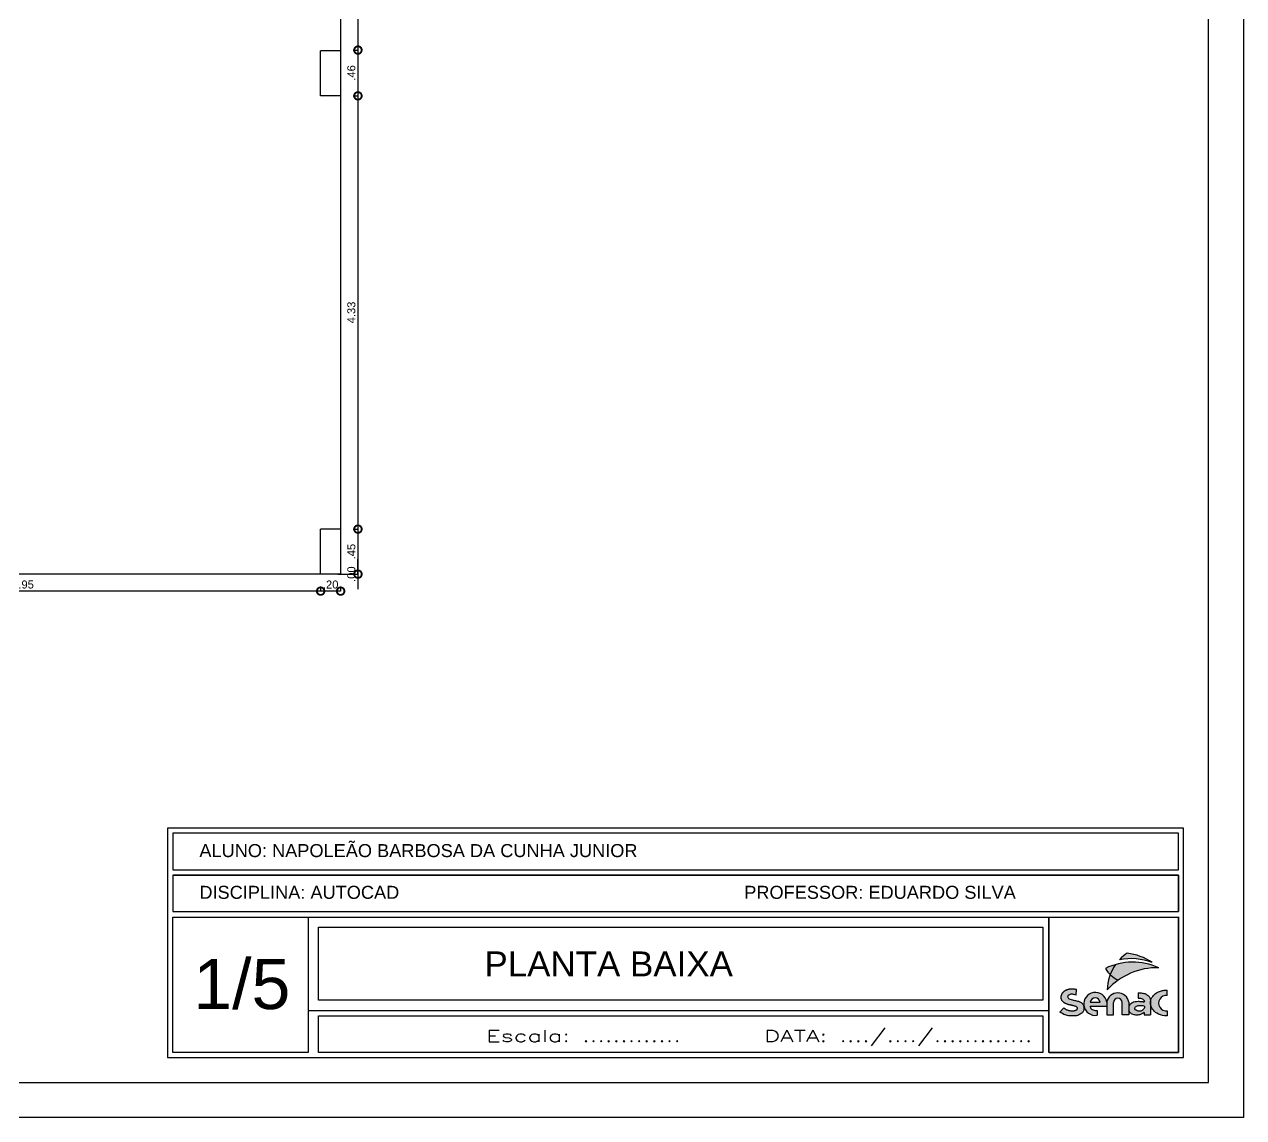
# Model space of a CAD drawing. Extents: x -39 to 242, y 20 to 69.
# Drawn here: x 69.54 to 81.72, y 37.49 to 48.42 of the extents above; entities that cross this region are included whole.
import ezdxf
from ezdxf.enums import TextEntityAlignment as Align

# ---------------------------------------------------------------- set-up
doc = ezdxf.new("R2010")
doc.units = 0
doc.header["$MEASUREMENT"] = 0
doc.header["$PDMODE"] = 34
doc.layers.get('0').update_dxf_attribs({"linetype": 'CONTINUOUS'})
doc.layers.get('Defpoints').update_dxf_attribs({"linetype": 'CONTINUOUS'})
for name, color, linetype in [('01', 1, 'CONTINUOUS'), ('A6', 6, 'CONTINUOUS'), ('CARIMBO', 2, 'CONTINUOUS'), ('Cotas', 1, 'CONTINUOUS'), ('PRANCHA', 2, 'CONTINUOUS'), ('Texto', 2, 'CONTINUOUS')]:
    doc.layers.add(name, color=color, linetype=linetype)
doc.styles.add('COPLAND', font='arial.ttf', dxfattribs={"height": 0.4})
doc.styles.add('R100-100', font='arial.ttf', dxfattribs={"height": 0.26})
doc.styles.add('R60-50', font='arial.ttf', dxfattribs={"height": 0.08})
doc.styles.add('ROMANS', font='romans.shx')
doc.dimstyles.new('1-50', dxfattribs={"dimtxt": 0.08, "dimasz": 0.15, "dimexe": 0, "dimexo": 0.125, "dimgap": 0.025, "dimtad": 1, "dimzin": 4, "dimdsep": 46, "dimtxsty": 'R60-50', "dimblk": 'DOTSMALL', "dimcen": 0, "dimclrd": 10, "dimclre": 10, "dimclrt": 2, "dimaunit": 1, "dimadec": 0, "dimazin": 1, "dimtfac": 1, "dimtix": 1, "dimtmove": 2, "dimatfit": 3, "dimldrblk": 'DOTSMALL', "dimfxl": 0.2, "dimfxlon": 1, "dimtolj": 1, "dimtzin": 0, "dimarcsym": 0})

# ---------------------------------------------------------------- blocks, each defined once
blk = doc.blocks.new('_DOTSMALL')
at = {"color": 0, "linetype": 'ByBlock', "const_width": 0.5}
blk.add_lwpolyline([(-0.0625, 0, 1), (0.0625, 0, 1)], format="xyb", close=True, dxfattribs=at)
blk = doc.blocks.new('*D47')
at = {"layer": 'Cotas', "color": 10, "lineweight": -2, "transparency": 16777216}
for p, q in [((72.8244846847913, 52.48123944929979), (72.87225218915596, 52.48123944929979)), ((72.87225218915596, 52.48123944929979), (72.87225218915596, 48.15873944929979)), ((72.8244846847913, 48.15873944929979), (72.87225218915596, 48.15873944929979))]:
    blk.add_line(p, q, dxfattribs=at)
at = {"layer": 'Defpoints', "color": 0, "transparency": 16777216}
for p in [(72.6994846847913, 52.48123944929979), (72.6994846847913, 48.15873944929979), (72.87225218915596, 48.15873944929979)]:
    blk.add_point(p, dxfattribs=at)
at = {"layer": 'Cotas', "color": 10, "lineweight": -2, "transparency": 16777216, "xscale": 0.15, "yscale": 0.15, "zscale": 0.15}
for p, rotation in [((72.87225218915596, 52.48123944929979), 90), ((72.87225218915596, 48.15873944929979), 270)]:
    blk.add_blockref('_DOTSMALL', p, dxfattribs=dict(at, rotation=rotation))
at = {"layer": 'Cotas', "color": 2, "transparency": 16777216, "insert": (72.80637906500861, 50.31998944929976), "char_height": 0.08, "attachment_point": 5, "rotation": 90, "style": 'R60-50'}
blk.add_mtext('\\A1;4.32', dxfattribs=at)
blk = doc.blocks.new('*D48')
at = {"layer": 'Cotas', "color": 10, "lineweight": -2, "transparency": 16777216}
for p, q in [((72.8244846847913, 48.15873944929979), (72.87225218915599, 48.15873944929979)), ((72.87225218915599, 48.15873944929979), (72.87225218915599, 47.70123944929978)), ((72.8244846847913, 47.70123944929978), (72.87225218915599, 47.70123944929978))]:
    blk.add_line(p, q, dxfattribs=at)
at = {"layer": 'Defpoints', "color": 0, "transparency": 16777216}
for p in [(72.6994846847913, 48.15873944929979), (72.6994846847913, 47.70123944929978), (72.87225218915599, 47.70123944929978)]:
    blk.add_point(p, dxfattribs=at)
at = {"layer": 'Cotas', "color": 10, "lineweight": -2, "transparency": 16777216, "xscale": 0.15, "yscale": 0.15, "zscale": 0.15}
for p, rotation in [((72.87225218915599, 48.15873944929979), 90), ((72.87225218915599, 47.70123944929978), 270)]:
    blk.add_blockref('_DOTSMALL', p, dxfattribs=dict(at, rotation=rotation))
at = {"layer": 'Cotas', "color": 2, "transparency": 16777216, "insert": (72.80640635013825, 47.92998944929975), "char_height": 0.08, "attachment_point": 5, "rotation": 90, "style": 'R60-50'}
blk.add_mtext('\\A1;.46', dxfattribs=at)
blk = doc.blocks.new('*D49')
at = {"layer": 'Cotas', "color": 10, "lineweight": -2, "transparency": 16777216}
for p, q in [((72.8244846847913, 47.70123944929978), (72.87225218915601, 47.70123944929978)), ((72.87225218915601, 47.70123944929978), (72.87225218915601, 43.37123944929978)), ((72.8244846847913, 43.37123944929978), (72.87225218915601, 43.37123944929978))]:
    blk.add_line(p, q, dxfattribs=at)
at = {"layer": 'Defpoints', "color": 0, "transparency": 16777216}
for p in [(72.6994846847913, 47.70123944929978), (72.6994846847913, 43.37123944929978), (72.87225218915601, 43.37123944929978)]:
    blk.add_point(p, dxfattribs=at)
at = {"layer": 'Cotas', "color": 10, "lineweight": -2, "transparency": 16777216, "xscale": 0.15, "yscale": 0.15, "zscale": 0.15}
for p, rotation in [((72.87225218915601, 47.70123944929978), 90), ((72.87225218915601, 43.37123944929978), 270)]:
    blk.add_blockref('_DOTSMALL', p, dxfattribs=dict(at, rotation=rotation))
at = {"layer": 'Cotas', "color": 2, "transparency": 16777216, "insert": (72.80637906500867, 45.53623944929975), "char_height": 0.08, "attachment_point": 5, "rotation": 90, "style": 'R60-50'}
blk.add_mtext('\\A1;4.33', dxfattribs=at)
blk = doc.blocks.new('*D50')
at = {"layer": 'Cotas', "color": 10, "lineweight": -2, "transparency": 16777216}
for p, q in [((72.8244846847913, 43.37123944929978), (72.87225218915604, 43.37123944929978)), ((72.87225218915604, 43.37123944929978), (72.87225218915604, 42.92123944929978)), ((72.8244846847913, 42.92123944929978), (72.87225218915604, 42.92123944929978))]:
    blk.add_line(p, q, dxfattribs=at)
at = {"layer": 'Defpoints', "color": 0, "transparency": 16777216}
for p in [(72.6994846847913, 43.37123944929978), (72.6994846847913, 42.92123944929978), (72.87225218915604, 42.92123944929978)]:
    blk.add_point(p, dxfattribs=at)
at = {"layer": 'Cotas', "color": 10, "lineweight": -2, "transparency": 16777216, "xscale": 0.15, "yscale": 0.15, "zscale": 0.15}
for p, rotation in [((72.87225218915604, 43.37123944929978), 90), ((72.87225218915604, 42.92123944929978), 270)]:
    blk.add_blockref('_DOTSMALL', p, dxfattribs=dict(at, rotation=rotation))
at = {"layer": 'Cotas', "color": 2, "transparency": 16777216, "insert": (72.80657006091593, 43.14623944929975), "char_height": 0.08, "attachment_point": 5, "rotation": 90, "style": 'R60-50'}
blk.add_mtext('\\A1;.45', dxfattribs=at)
blk = doc.blocks.new('*D51')
at = {"layer": 'Cotas', "color": 10, "lineweight": -2, "transparency": 16777216}
for p, q in [((72.87225218915607, 42.92123944929978), (72.87225218915607, 43.07123944929977)), ((72.67225218915607, 42.92123944929978), (72.87225218915607, 42.92123944929978)), ((72.8244846847913, 42.92123944929978), (72.87225218915607, 42.92123944929978)), ((72.87225218915607, 42.92123944929978), (72.87225218915607, 42.77123944929978))]:
    blk.add_line(p, q, dxfattribs=at)
at = {"layer": 'Defpoints', "color": 0, "transparency": 16777216}
for p in [(60.14010968479131, 42.92123944929978), (72.6994846847913, 42.92123944929978), (72.87225218915607, 42.92123944929978)]:
    blk.add_point(p, dxfattribs=at)
at = {"layer": 'Cotas', "color": 10, "lineweight": -2, "transparency": 16777216, "xscale": 0.15, "yscale": 0.15, "zscale": 0.15}
for rotation in [90, 270]:
    blk.add_blockref('_DOTSMALL', (72.87225218915607, 42.92123944929978), dxfattribs=dict(at, rotation=rotation))
at = {"layer": 'Cotas', "color": 2, "transparency": 16777216, "insert": (72.80640635013833, 42.92123944929975), "char_height": 0.08, "attachment_point": 5, "rotation": 90, "style": 'R60-50'}
blk.add_mtext('\\A1;.00', dxfattribs=at)
blk = doc.blocks.new('*D52')
at = {"layer": 'Cotas', "color": 10, "lineweight": -2, "transparency": 16777216}
for p, q in [((72.49948468479128, 42.79623944929976), (72.49948468479128, 42.75144810904485)), ((72.69948468479127, 42.79623944929978), (72.69948468479127, 42.75144810904485)), ((72.69948468479127, 42.75144810904485), (72.49948468479128, 42.75144810904485))]:
    blk.add_line(p, q, dxfattribs=at)
at = {"layer": 'Defpoints', "color": 0, "transparency": 16777216}
for p in [(72.49948468479128, 42.92123944929976), (72.69948468479127, 42.92123944929978), (72.49948468479128, 42.75144810904485)]:
    blk.add_point(p, dxfattribs=at)
at = {"layer": 'Cotas', "color": 10, "lineweight": -2, "transparency": 16777216, "xscale": 0.15, "yscale": 0.15, "zscale": 0.15, "rotation": 180}
blk.add_blockref('_DOTSMALL', (72.49948468479128, 42.75144810904485), dxfattribs=at)
at = {"layer": 'Cotas', "color": 10, "lineweight": -2, "transparency": 16777216, "xscale": 0.15, "yscale": 0.15, "zscale": 0.15}
blk.add_blockref('_DOTSMALL', (72.69948468479127, 42.75144810904485), dxfattribs=at)
at = {"layer": 'Cotas', "color": 2, "transparency": 16777216, "insert": (72.59948468479128, 42.81729394806258), "char_height": 0.08, "attachment_point": 5, "style": 'R60-50'}
blk.add_mtext('\\A1;.20', dxfattribs=at)
blk = doc.blocks.new('*D53')
at = {"layer": 'Cotas', "color": 10, "lineweight": -2, "transparency": 16777216}
for p, q in [((66.54948468479128, 42.79623944929976), (66.54948468479128, 42.75144810904485)), ((72.49948468479128, 42.79623944929976), (72.49948468479128, 42.75144810904485)), ((72.49948468479128, 42.75144810904485), (66.54948468479128, 42.75144810904485))]:
    blk.add_line(p, q, dxfattribs=at)
at = {"layer": 'Defpoints', "color": 0, "transparency": 16777216}
for p in [(66.54948468479128, 42.92123944929976), (72.49948468479128, 42.92123944929976), (66.54948468479128, 42.75144810904485)]:
    blk.add_point(p, dxfattribs=at)
at = {"layer": 'Cotas', "color": 10, "lineweight": -2, "transparency": 16777216, "xscale": 0.15, "yscale": 0.15, "zscale": 0.15, "rotation": 180}
blk.add_blockref('_DOTSMALL', (66.54948468479128, 42.75144810904485), dxfattribs=at)
at = {"layer": 'Cotas', "color": 10, "lineweight": -2, "transparency": 16777216, "xscale": 0.15, "yscale": 0.15, "zscale": 0.15}
blk.add_blockref('_DOTSMALL', (72.49948468479128, 42.75144810904485), dxfattribs=at)
at = {"layer": 'Cotas', "color": 2, "transparency": 16777216, "insert": (69.52448468479128, 42.81729394806258), "char_height": 0.08, "attachment_point": 5, "style": 'R60-50'}
blk.add_mtext('\\A1;5.95', dxfattribs=at)
blk = doc.blocks.new('senac df')
at = {"layer": '01', "true_color": 0x293189}
h = blk.add_hatch(color=177, dxfattribs=at)
h.dxf.hatch_style = 1
h.paths.add_polyline_path([(23.12471126328184, 82.12019125206895, 0.122060802589952), (22.6253476645162, 82.30675493716714, 0.05607907093259493), (22.47227989289519, 82.1776000858851, -0.137222284474121)])
at = {"layer": '01', "true_color": 0xf8991e}
h = blk.add_hatch(color=30, dxfattribs=at)
h.dxf.hatch_style = 1
h.paths.add_polyline_path([(22.44204722868611, 81.76714917624855, -0.07746554295554431), (22.28575715491785, 81.88065218743425, 0.08687936141240542), (22.22726702009857, 81.57732143022167, -0.05318235970607735)])
h.paths.add_polyline_path([(22.39205478295402, 82.07984694884334, 0.04275965867840641), (22.18967337267238, 82.00361093599624, 0.0624523624756864), (22.28575715491785, 81.88065218743425, -0.06327505743186186)])
at = {"layer": '01', "true_color": 0xf26722}
h = blk.add_hatch(color=30, dxfattribs=at)
h.dxf.hatch_style = 1
h.paths.add_polyline_path([(22.44204722868611, 81.76714917624855, -0.1612747070521967), (23.25427099141837, 82.01639403080233, 0.1759057720063292), (22.39205478295402, 82.07984694884334, 0.06327505743186185), (22.28575715491785, 81.88065218743425, 0.0774655429555441)])
at = {"layer": '01', "true_color": 0x293189}
h = blk.add_hatch(color=177, dxfattribs=at)
h.dxf.hatch_style = 1
edge = h.paths.add_edge_path()
edge.add_spline(control_points=[(21.28400685629879, 81.13305418256323), (21.31646558337513, 81.11050911736248), (21.3747886334079, 81.06999930431274), (21.46562045382725, 81.0552096680025), (21.53128894327458, 81.05705917596401), (21.5718536865905, 81.05751180781141), (21.60434446767719, 81.05603429598374), (21.64784580459252, 81.0698664943803), (21.70033816715232, 81.094840833678), (21.75194185663629, 81.14053388243957), (21.76848782056344, 81.20719545105936), (21.75667407279239, 81.26179791722407), (21.73451244703251, 81.29884620810407), (21.7096236962975, 81.32326614640034), (21.67422464339397, 81.33963028758842), (21.63313200922257, 81.35291171285714), (21.58705951632012, 81.36043488389714), (21.53722064302235, 81.3755501828267), (21.48976503443583, 81.38680828744928), (21.45439555545753, 81.39937515608788), (21.43538372580585, 81.4221155861822), (21.43653274155031, 81.44372399995845), (21.44174935233349, 81.46280102205684), (21.46359033081978, 81.47367682720814), (21.48784753422252, 81.48556003062313), (21.52058544475745, 81.49172442414638), (21.56205142004298, 81.48524354291777), (21.59215934880299, 81.47655709050045), (21.61002540335551, 81.47140254685871)], knot_values=[0, 0, 0, 0, 0.1170465418040239, 0.2103135867818472, 0.2692988181208128, 0.3144219548998243, 0.3321721094722924, 0.366324336470911, 0.4490840558350866, 0.5070681563274516, 0.5654376660436878, 0.6459643796785843, 0.6674534803110195, 0.6943818134907365, 0.7491463655181009, 0.78236154089769, 0.8239652090854733, 0.8887703709138945, 0.9383756955747148, 0.9703618881101811, 1.000752297367376, 1.017988205684793, 1.033835485385243, 1.057256855152789, 1.085894329854917, 1.116536913852712, 1.154789815442737, 1.210616922878685, 1.210616922878685, 1.210616922878685, 1.210616922878685], degree=3, periodic=0)
edge.add_line((21.61002540335551, 81.47140254685871), (21.61027989235822, 81.58064914836669))
edge.add_line((21.61027989235822, 81.58064914836669), (21.60141912716766, 81.58224368998309))
edge.add_line((21.60141912716766, 81.58224368998309), (21.59255245922158, 81.58379822849547))
edge.add_line((21.59255245922158, 81.58379822849547), (21.58367398576451, 81.58527276079981))
edge.add_line((21.58367398576451, 81.58527276079981), (21.57477780404093, 81.5866272837921))
edge.add_line((21.57477780404093, 81.5866272837921), (21.56341220626393, 81.58811550501335))
edge.add_line((21.56341220626393, 81.58811550501335), (21.55690947087701, 81.58881849025856))
edge.add_line((21.55690947087701, 81.58881849025856), (21.54793426751366, 81.58960031447236))
edge.add_line((21.54793426751366, 81.58960031447236), (21.53893845257091, 81.5901616052132))
edge.add_line((21.53893845257091, 81.5901616052132), (21.52992811838224, 81.5904968183754))
edge.add_line((21.52992811838224, 81.5904968183754), (21.52090935728112, 81.59060040985335))
edge.add_line((21.52090935728112, 81.59060040985335), (21.51188826160103, 81.59046683554136))
edge.add_line((21.51188826160103, 81.59046683554136), (21.50287092367547, 81.59009055133383))
edge.add_line((21.50287092367547, 81.59009055133383), (21.4938634358379, 81.58946601312509))
edge.add_line((21.4938634358379, 81.58946601312509), (21.48089127582807, 81.58811550501335))
edge.add_line((21.48089127582807, 81.58811550501335), (21.47590260101572, 81.58744991233503))
edge.add_line((21.47590260101572, 81.58744991233503), (21.46696583646846, 81.58604555323193))
edge.add_line((21.46696583646846, 81.58604555323193), (21.45807527793971, 81.58436610752086))
edge.add_line((21.45807527793971, 81.58436610752086), (21.44924471851154, 81.58240303974635))
edge.add_line((21.44924471851154, 81.58240303974635), (21.44048795126605, 81.58014781445293))
edge.add_line((21.44048795126605, 81.58014781445293), (21.4318187692853, 81.57759189618508))
edge.add_line((21.4318187692853, 81.57759189618508), (21.42325096565139, 81.57472674948737))
edge.add_line((21.42325096565139, 81.57472674948737), (21.41479833344638, 81.57154383890429))
edge.add_line((21.41479833344638, 81.57154383890429), (21.40647466575237, 81.56803462898036))
edge.add_line((21.40647466575237, 81.56803462898036), (21.39902077334204, 81.56454898157668))
edge.add_line((21.39902077334204, 81.56454898157668), (21.39027144124424, 81.56000519410588))
edge.add_line((21.39027144124424, 81.56000519410588), (21.38242980410651, 81.55547812968182))
edge.add_line((21.38242980410651, 81.55547812968182), (21.37479212306688, 81.55061024757843))
edge.add_line((21.37479212306688, 81.55061024757843), (21.36738167581602, 81.54540240325956))
edge.add_line((21.36738167581602, 81.54540240325956), (21.36022174004463, 81.53985545218903))
edge.add_line((21.36022174004463, 81.53985545218903), (21.35333559344336, 81.53397024983066))
edge.add_line((21.35333559344336, 81.53397024983066), (21.34674651370291, 81.52774765164827))
edge.add_line((21.34674651370291, 81.52774765164827), (21.34047777851395, 81.5211885131057))
edge.add_line((21.34047777851395, 81.5211885131057), (21.33740300136958, 81.51770406059543))
edge.add_line((21.33740300136958, 81.51770406059543), (21.32900341072503, 81.5070769325958))
edge.add_line((21.32900341072503, 81.5070769325958), (21.32386827407533, 81.49956066537389))
edge.add_line((21.32386827407533, 81.49956066537389), (21.31918714589766, 81.49176965823648))
edge.add_line((21.31918714589766, 81.49176965823648), (21.31499959976189, 81.48372822549725))
edge.add_line((21.31499959976189, 81.48372822549725), (21.31134520923789, 81.47546068146984))
edge.add_line((21.31134520923789, 81.47546068146984), (21.30705412994644, 81.46305142626989))
edge.add_line((21.30705412994644, 81.46305142626989), (21.30579287346346, 81.45834451935376))
edge.add_line((21.30579287346346, 81.45834451935376), (21.30394640300157, 81.44954458348867))
edge.add_line((21.30394640300157, 81.44954458348867), (21.30271491121314, 81.44061594170078))
edge.add_line((21.30271491121314, 81.44061594170078), (21.3020883785785, 81.43158300435645))
edge.add_line((21.3020883785785, 81.43158300435645), (21.30200122359611, 81.42560140269401))
edge.add_line((21.30200122359611, 81.42560140269401), (21.30262388800599, 81.4133256592191))
edge.add_line((21.30262388800599, 81.4133256592191), (21.30381150133709, 81.4042287907934))
edge.add_line((21.30381150133709, 81.4042287907934), (21.30564397282161, 81.39526330037161))
edge.add_line((21.30564397282161, 81.39526330037161), (21.30814542054489, 81.38651251626551))
edge.add_line((21.30814542054489, 81.38651251626551), (21.31133996259226, 81.37805976678688))
edge.add_line((21.31133996259226, 81.37805976678688), (21.31625623466846, 81.3681932247544))
edge.add_line((21.31625623466846, 81.3681932247544), (21.3198973691189, 81.36237360832531))
edge.add_line((21.3198973691189, 81.36237360832531), (21.3252330157514, 81.3552248669752))
edge.add_line((21.3252330157514, 81.3552248669752), (21.33118521595607, 81.34851947596981))
edge.add_line((21.33118521595607, 81.34851947596981), (21.33768033002407, 81.34223453915264))
edge.add_line((21.33768033002407, 81.34223453915264), (21.34464471824657, 81.33634716036723))
edge.add_line((21.34464471824657, 81.33634716036723), (21.35200474091472, 81.33083444345712))
edge.add_line((21.35200474091472, 81.33083444345712), (21.35968675831968, 81.32567349226582))
edge.add_line((21.35968675831968, 81.32567349226582), (21.36761713075262, 81.32084141063689))
edge.add_line((21.36761713075262, 81.32084141063689), (21.37572221850469, 81.31631530241384))
edge.add_line((21.37572221850469, 81.31631530241384), (21.38252190673995, 81.31277837059645))
edge.add_line((21.38252190673995, 81.31277837059645), (21.3921825084608, 81.3080930340756))
edge.add_line((21.3921825084608, 81.3080930340756), (21.40048020095614, 81.30436687983075))
edge.add_line((21.40048020095614, 81.30436687983075), (21.40882460477397, 81.30088442563245))
edge.add_line((21.40882460477397, 81.30088442563245), (21.41721880150171, 81.29763627717368))
edge.add_line((21.41721880150171, 81.29763627717368), (21.42566587272681, 81.29461304014748))
edge.add_line((21.42566587272681, 81.29461304014748), (21.43416890003672, 81.29180532024687))
edge.add_line((21.43416890003672, 81.29180532024687), (21.44273096501888, 81.28920372316486))
edge.add_line((21.44273096501888, 81.28920372316486), (21.45563520689348, 81.28568162543965))
edge.add_line((21.45563520689348, 81.28568162543965), (21.46004410187105, 81.28458047636762))
edge.add_line((21.46004410187105, 81.28458047636762), (21.46879082113562, 81.2825195194357))
edge.add_line((21.46879082113562, 81.2825195194357), (21.47757881625251, 81.28056839945071))
edge.add_line((21.47757881625251, 81.28056839945071), (21.48639119629105, 81.2786787513254))
edge.add_line((21.48639119629105, 81.2786787513254), (21.49521107032059, 81.27680220997256))
edge.add_line((21.49521107032059, 81.27680220997256), (21.50402154741044, 81.2748904103049))
edge.add_line((21.50402154741044, 81.2748904103049), (21.51280573662996, 81.27289498723523))
edge.add_line((21.51280573662996, 81.27289498723523), (21.52154674704849, 81.27076757567627))
edge.add_line((21.52154674704849, 81.27076757567627), (21.53104797537526, 81.26822962270319))
edge.add_line((21.53104797537526, 81.26822962270319), (21.5388398260142, 81.26594388048295))
edge.add_line((21.5388398260142, 81.26594388048295), (21.54741787756869, 81.26330143707925))
edge.add_line((21.54741787756869, 81.26330143707925), (21.5560109645796, 81.26065042734459))
edge.add_line((21.5560109645796, 81.26065042734459), (21.56466821863919, 81.2581088220049))
edge.add_line((21.56466821863919, 81.2581088220049), (21.56967408649882, 81.25674807772091))
edge.add_line((21.56967408649882, 81.25674807772091), (21.58225741524553, 81.25356507522602))
edge.add_line((21.58225741524553, 81.25356507522602), (21.59095393375545, 81.25103824579931))
edge.add_line((21.59095393375545, 81.25103824579931), (21.59933845212823, 81.24778726687393))
edge.add_line((21.59933845212823, 81.24778726687393), (21.60784018305924, 81.24297013313651))
edge.add_line((21.60784018305924, 81.24297013313651), (21.61439392408964, 81.23753013402138))
edge.add_line((21.61439392408964, 81.23753013402138), (21.62047541921132, 81.23037191948255))
edge.add_line((21.62047541921132, 81.23037191948255), (21.62504685447532, 81.22224641818048))
edge.add_line((21.62504685447532, 81.22224641818048), (21.62807296550375, 81.2103623007516))
edge.add_line((21.62807296550375, 81.2103623007516), (21.62800909778742, 81.2044136168343))
edge.add_line((21.62800909778742, 81.2044136168343), (21.62607800012857, 81.19543092287941))
edge.add_line((21.62607800012857, 81.19543092287941), (21.62225515607517, 81.18696378475377))
edge.add_line((21.62225515607517, 81.18696378475377), (21.61703684739882, 81.17959149744274))
edge.add_line((21.61703684739882, 81.17959149744274), (21.61038358105654, 81.17318108818036))
edge.add_line((21.61038358105654, 81.17318108818036), (21.60295157922229, 81.16806173422633))
edge.add_line((21.60295157922229, 81.16806173422633), (21.59486378404953, 81.16386435634273))
edge.add_line((21.59486378404953, 81.16386435634273), (21.58346666506031, 81.1593119196192))
edge.add_line((21.58346666506031, 81.1593119196192), (21.57771581704531, 81.15736874995044))
edge.add_line((21.57771581704531, 81.15736874995044), (21.56899427446207, 81.15480632912745))
edge.add_line((21.56899427446207, 81.15480632912745), (21.56021446651854, 81.15272241172728))
edge.add_line((21.56021446651854, 81.15272241172728), (21.5513819819902, 81.15115926752513))
edge.add_line((21.5513819819902, 81.15115926752513), (21.54208167553236, 81.15012654772491))
edge.add_line((21.54208167553236, 81.15012654772491), (21.53358203731346, 81.14974735541782))
edge.add_line((21.53358203731346, 81.14974735541782), (21.52463037543287, 81.14987060628899))
edge.add_line((21.52463037543287, 81.14987060628899), (21.51565786254397, 81.15045309045176))
edge.add_line((21.51565786254397, 81.15045309045176), (21.50667493726533, 81.15141897737024))
edge.add_line((21.50667493726533, 81.15141897737024), (21.49769203821551, 81.15269243650853))
edge.add_line((21.49769203821551, 81.15269243650853), (21.48871960401306, 81.15419763733073))
edge.add_line((21.48871960401306, 81.15419763733073), (21.48092391812293, 81.15563786146711))
edge.add_line((21.48092391812293, 81.15563786146711), (21.47085168350739, 81.15763399560852))
edge.add_line((21.47085168350739, 81.15763399560852), (21.46199494153017, 81.1595736551165))
edge.add_line((21.46199494153017, 81.1595736551165), (21.45322411816791, 81.16174381941956))
edge.add_line((21.45322411816791, 81.16174381941956), (21.44456547854222, 81.16421052900455))
edge.add_line((21.44456547854222, 81.16421052900455), (21.43604528777472, 81.16703982435831))
edge.add_line((21.43604528777472, 81.16703982435831), (21.42515810795992, 81.17128489370447))
edge.add_line((21.42515810795992, 81.17128489370447), (21.41158022342302, 81.17830863682875))
edge.add_line((21.41158022342302, 81.17830863682875), (21.40388446952105, 81.1830455882821))
edge.add_line((21.40388446952105, 81.1830455882821), (21.39646837049671, 81.1882241919472))
edge.add_line((21.39646837049671, 81.1882241919472), (21.38619779183591, 81.1965123246942))
edge.add_line((21.38619779183591, 81.1965123246942), (21.38259271598842, 81.19976427059947))
edge.add_line((21.38259271598842, 81.19976427059947), (21.37612130740367, 81.20601930224241))
edge.add_line((21.37612130740367, 81.20601930224241), (21.36985001607406, 81.21247512093727))
edge.add_line((21.36985001607406, 81.21247512093727), (21.36367878337201, 81.2190313331581))
edge.add_line((21.36367878337201, 81.2190313331581), (21.28400685629879, 81.13305418256323))
edge = h.paths.add_edge_path()
edge.add_arc((21.98940851089095, 81.29533893875042), 0.2303844568207524, 9.120407305466284, 278.663521106106)
edge.add_line((22.02411165303033, 81.06758317072193), (22.02411165303033, 81.16631278986004))
edge.add_spline(control_points=[(22.02411165303033, 81.16631278986003), (22.01052378622247, 81.16578520698667), (21.98365020946837, 81.16474177323494), (21.93509773939263, 81.17428885824167), (21.89176911706384, 81.20648546959453), (21.88815512293883, 81.24042006657842), (21.88701341003855, 81.25114049550061)], knot_values=[0, 0, 0, 0, 0.04058585779034729, 0.08026919750412398, 0.1488738225000278, 0.1805558110187339, 0.1805558110187339, 0.1805558110187339, 0.1805558110187339], degree=3, periodic=0)
edge.add_line((21.88701341003855, 81.25114049550061), (22.21688031199379, 81.25114049550061))
edge.add_line((22.21688031199379, 81.25114049550061), (22.21688031199379, 81.33185712117542))
h.paths.add_polyline_path([(21.887971521842, 81.33033298420486, -0.8846075214404191), (22.08568952886458, 81.33033298420486)], flags=16)
h.paths.add_polyline_path([(22.35249351663758, 81.32505067618348, -1), (22.52328813003926, 81.32505067618348), (22.52328813003926, 81.0791812096532), (22.65890133468305, 81.0791812096532), (22.65890133468305, 81.33185712117542, 0.8201310592314983), (22.21688031199379, 81.33185712117542), (22.21688031199379, 81.25114049550061), (22.21688031199379, 81.0791812096532), (22.35249351663758, 81.0791812096532)])
edge = h.paths.add_edge_path()
edge.add_spline(control_points=[(23.09125295282868, 81.32993564227725), (23.09158395652497, 81.34191595425283), (23.09264669990266, 81.36290681089726), (23.08574394868253, 81.40197516551237), (23.06580478769608, 81.43880734057905), (23.02819690223114, 81.47599562929733), (22.97467822814584, 81.50548177820937), (22.90888241160081, 81.51419530570011), (22.86453322236353, 81.51322152555201), (22.84575992481211, 81.51280931814114)], knot_values=[0, 0, 0, 3.601025033717065e-11, 0.03589685289229289, 0.06283103389165084, 0.1181243715006328, 0.1579725824448673, 0.2205898683946723, 0.2974174022543364, 0.3538105935848078, 0.3538105935848078, 0.3538105935848078, 0.3538105935848078], degree=3, periodic=0)
edge.add_line((22.84575992481211, 81.51280931814114), (22.84575992481211, 81.40792220634927))
edge.add_spline(control_points=[(22.84575992481211, 81.40792220634927), (22.8533909951331, 81.4079212335589), (22.86923304967899, 81.40791921405211), (22.89740313573231, 81.40793781105228), (22.93092513012447, 81.39447067986168), (22.95564869388534, 81.37485699007907), (22.96970223859372, 81.35114329709235), (22.96617419328636, 81.33916875990525), (22.96731548700491, 81.32499088318507), (22.94973335908056, 81.33547180329337), (22.92619184848442, 81.33682704931134), (22.8871396957258, 81.33803641866196), (22.83621574269645, 81.34230210203228), (22.78372369298665, 81.33574847434105), (22.73234531402221, 81.32198237504457), (22.70087768813024, 81.29797254189299), (22.67379212663221, 81.27949384393676), (22.6638285314243, 81.26185429145096), (22.65890133468305, 81.2512058303841)], knot_values=[0, 0, 0, 0, 0.02292818971989163, 0.04759877931963437, 0.08384156327373264, 0.1286360896759426, 0.1409286221694976, 0.1628370626423538, 0.1651654007277449, 0.179695667776556, 0.1964941945974233, 0.250687206844104, 0.2876467794412468, 0.3519702982388161, 0.4080017012140835, 0.4440341584914037, 0.4702679379263926, 0.5047630191383674, 0.5047630191383674, 0.5047630191383674, 0.5047630191383674], degree=3, periodic=0)
edge.add_line((22.65890133468305, 81.25120583038411), (22.65890133468305, 81.16200879609012))
edge.add_spline(control_points=[(22.65890133468305, 81.16200879609013), (22.66999565155044, 81.14202706914591), (22.69277406892438, 81.10100136908446), (22.76259252954079, 81.0765703738626), (22.82558544912181, 81.06888819090591), (22.88407176357233, 81.07894713987373), (22.92722512830711, 81.09741788415171), (22.95184725665542, 81.11569141948345), (22.96150043515991, 81.12285561325132)], knot_values=[0, 0, 0, 0, 0.06639583106812998, 0.1363213228933658, 0.2095361815275619, 0.2566538939424002, 0.312487827447, 0.3484940224273204, 0.3484940224273204, 0.3484940224273204, 0.3484940224273204], degree=3, periodic=0)
edge.add_line((22.96150043515991, 81.12285561325132), (22.96150043515991, 81.07760761643601))
edge.add_line((22.96150043515991, 81.07760761643601), (23.09125295282934, 81.07909921156127))
edge.add_spline(control_points=[(23.09125295282934, 81.07909921156127), (23.09157820329625, 81.13961669012596), (23.09202768300677, 81.22324878757945), (23.09061368797357, 81.30679815924846), (23.09125295282834, 81.32993564226524)], knot_values=[0.3538105935487975, 0.3538105935487975, 0.3538105935487975, 0.3538105935487975, 0.53531971242283, 0.6046470242527817, 0.6046470242527817, 0.6046470242527817, 0.6046470242887919], degree=3, periodic=0)
edge = h.paths.add_edge_path(flags=16)
edge.add_spline(control_points=[(22.97061851619696, 81.24510004490003), (22.96724697184049, 81.24987670694169), (22.9540303075651, 81.26860152022803), (22.90662190676688, 81.2620242274925), (22.87045195987911, 81.26685032215104), (22.83821018600077, 81.25901407995772), (22.81414949221391, 81.25535790086471), (22.79189000838034, 81.23771705925934), (22.77636590664713, 81.21869177479678), (22.77652162703908, 81.18841059752876), (22.80728045852707, 81.16509806938647), (22.84760257896781, 81.1501755759108), (22.90281311022319, 81.14760959691822), (22.94510657397944, 81.18005641963171), (22.97287120575668, 81.21550358762087), (22.97121593621086, 81.23725097584261), (22.97061851619696, 81.24510004490003)], knot_values=[0, 0, 0, 0, 0.01688874586801269, 0.06620493772864, 0.1223245729698048, 0.1300604124884419, 0.1654732948244443, 0.19348934545682, 0.2133214933409269, 0.2373426305082509, 0.2747180988150443, 0.3185455175290917, 0.368519057532726, 0.4312014026625527, 0.4720084276659519, 0.4950541753922108, 0.4950541753922108, 0.4950541753922108, 0.4950541753922108], degree=3, periodic=0)
edge = h.paths.add_edge_path()
edge.add_line((23.42374192811599, 81.46090294035295), (23.42374192811599, 81.56927610362206))
edge.add_spline(control_points=[(23.42374192811599, 81.56927610362206), (23.40854453227118, 81.56973349668993), (23.36997673950542, 81.57089426404994), (23.30529012530925, 81.55785582558926), (23.22600062001092, 81.5277903423458), (23.14643860713173, 81.46850542386704), (23.09989571005954, 81.39397539067501), (23.09201303945634, 81.34362761074244), (23.09125295282834, 81.32993564226521)], knot_values=[0.481185068371087, 0.481185068371087, 0.481185068371087, 0.481185068371087, 0.5267023306364078, 0.5966983021013849, 0.677380729316007, 0.7795732016108928, 0.8895853863061398, 0.9302280848494399, 0.9302280848494399, 0.9302280848494399, 0.9302280848494399], degree=3, periodic=0)
edge.add_spline(control_points=[(23.09125295282834, 81.32993564226521), (23.09004188804634, 81.30811989099647), (23.09507498353152, 81.25887118128858), (23.13282261579204, 81.17837666644954), (23.21992592191621, 81.09076891295494), (23.3325561271991, 81.0574116884823), (23.40506332484619, 81.05508120004194), (23.42408285875149, 81.05446988412646)], knot_values=[0, 0, 0, 0, 0.06475701458016092, 0.1443490612267846, 0.2632332803439829, 0.4240136211683113, 0.4811850683710871, 0.4811850683710871, 0.4811850683710871, 0.4811850683710871], degree=3, periodic=0)
edge.add_line((23.42408285875149, 81.05446988412646), (23.42374192811599, 81.15859183140307))
edge.add_arc((23.40226743769431, 81.30974738587801), 0.1526733617482022, 81.91416705569912, 278.0858329443009, ccw=False)
at = {"color": 2, "linetype": 'Continuous'}
for p, q in [((21.06165171517808, 80.32818140833248), (21.06165171517808, 83.03167147656475)), ((21.06165171517808, 80.3803082527289), (21.06165171517808, 83.02499643642767)), ((23.64651720957242, 83.03085036924813), (23.64651720957242, 80.32818140833248)), ((23.64651720957242, 80.32818140833248), (21.06165171517808, 80.32818140833248))]:
    blk.add_line(p, q, dxfattribs=at)
at = {"layer": '01', "color": 177, "true_color": 0x293189}
for p, q in [((23.42374192811599, 81.46090294035295), (23.42374192811599, 81.56927610362206)), ((21.88797152184202, 81.33033298420486), (22.08568952886458, 81.33033298420486)), ((22.02411165303033, 81.16631278986004), (22.02411165303033, 81.06758317072193)), ((23.42374192811599, 81.15859183140307), (23.42408285875149, 81.05446988412646))]:
    blk.add_line(p, q, dxfattribs=at)
at = {"layer": '01'}
blk.add_lwpolyline([(21.06165171517808, 83.02499643642767), (23.64651720957242, 83.02499643642767), (23.64651720957242, 80.32818140833248), (21.06165171517808, 80.32818140833248)], close=True, dxfattribs=at)
at = {"layer": '01', "color": 177, "true_color": 0x293189}
for points in [[(21.61002540335551, 81.47140254685871), (21.61027989235822, 81.58064914836669), (21.60141912716765, 81.58224368998309), (21.59255245922158, 81.58379822849547), (21.58367398576451, 81.58527276079981), (21.57477780404093, 81.5866272837921), (21.56341220626393, 81.58811550501335), (21.55690947087701, 81.58881849025856), (21.54793426751366, 81.58960031447236), (21.53893845257091, 81.5901616052132), (21.52992811838224, 81.5904968183754), (21.52090935728112, 81.59060040985335), (21.51188826160103, 81.59046683554136), (21.50287092367547, 81.59009055133383), (21.4938634358379, 81.58946601312509), (21.48089127582807, 81.58811550501335), (21.47590260101572, 81.58744991233503), (21.46696583646846, 81.58604555323193), (21.45807527793971, 81.58436610752086), (21.44924471851154, 81.58240303974635), (21.44048795126605, 81.58014781445293), (21.4318187692853, 81.57759189618508), (21.42325096565139, 81.57472674948737), (21.41479833344638, 81.57154383890429), (21.40647466575237, 81.56803462898036), (21.39902077334204, 81.56454898157668), (21.39027144124424, 81.56000519410588), (21.38242980410651, 81.55547812968182), (21.37479212306688, 81.55061024757843), (21.36738167581602, 81.54540240325956), (21.36022174004463, 81.53985545218903), (21.35333559344336, 81.53397024983066), (21.34674651370291, 81.52774765164827), (21.34047777851395, 81.5211885131057), (21.33740300136958, 81.51770406059543), (21.32900341072503, 81.5070769325958), (21.32386827407533, 81.49956066537389), (21.31918714589766, 81.49176965823648), (21.31499959976189, 81.48372822549725), (21.31134520923789, 81.47546068146984), (21.30705412994644, 81.46305142626989), (21.30579287346346, 81.45834451935376), (21.30394640300157, 81.44954458348867), (21.30271491121314, 81.44061594170078), (21.3020883785785, 81.43158300435645), (21.30200122359611, 81.42560140269401), (21.30262388800599, 81.4133256592191), (21.30381150133709, 81.4042287907934), (21.30564397282161, 81.39526330037161), (21.30814542054489, 81.38651251626551), (21.31133996259226, 81.37805976678688), (21.31625623466846, 81.3681932247544), (21.3198973691189, 81.36237360832531), (21.3252330157514, 81.3552248669752), (21.33118521595607, 81.34851947596981), (21.33768033002407, 81.34223453915264), (21.34464471824657, 81.33634716036723), (21.35200474091472, 81.33083444345712), (21.35968675831968, 81.32567349226582), (21.36761713075262, 81.32084141063689), (21.37572221850469, 81.31631530241384), (21.38252190673995, 81.31277837059645), (21.3921825084608, 81.3080930340756), (21.40048020095614, 81.30436687983075), (21.40882460477397, 81.30088442563245), (21.41721880150171, 81.29763627717368), (21.42566587272681, 81.29461304014748), (21.43416890003672, 81.29180532024687), (21.44273096501888, 81.28920372316486), (21.45563520689348, 81.28568162543965), (21.46004410187105, 81.28458047636762), (21.46879082113562, 81.2825195194357), (21.47757881625251, 81.28056839945071), (21.48639119629105, 81.2786787513254), (21.49521107032058, 81.27680220997256), (21.50402154741044, 81.2748904103049), (21.51280573662996, 81.27289498723523), (21.52154674704849, 81.27076757567627), (21.53104797537526, 81.26822962270319), (21.5388398260142, 81.26594388048295), (21.54741787756869, 81.26330143707925), (21.5560109645796, 81.26065042734459), (21.56466821863919, 81.2581088220049), (21.56967408649882, 81.25674807772091), (21.58225741524553, 81.25356507522602), (21.59095393375545, 81.25103824579931), (21.59933845212823, 81.24778726687393), (21.60784018305924, 81.24297013313651), (21.61439392408964, 81.23753013402138), (21.62047541921132, 81.23037191948255), (21.62504685447532, 81.22224641818048), (21.62807296550375, 81.2103623007516), (21.62800909778742, 81.2044136168343), (21.62607800012857, 81.19543092287941), (21.62225515607517, 81.18696378475377), (21.61703684739882, 81.17959149744274), (21.61038358105654, 81.17318108818036), (21.60295157922229, 81.16806173422633), (21.59486378404953, 81.16386435634273), (21.58346666506031, 81.1593119196192), (21.57771581704531, 81.15736874995044), (21.56899427446207, 81.15480632912745), (21.56021446651854, 81.15272241172728), (21.5513819819902, 81.15115926752513), (21.54208167553236, 81.15012654772491), (21.53358203731346, 81.14974735541782), (21.52463037543287, 81.14987060628899), (21.51565786254397, 81.15045309045176), (21.50667493726533, 81.15141897737024), (21.4976920382155, 81.15269243650853), (21.48871960401306, 81.15419763733073), (21.48092391812293, 81.15563786146711), (21.47085168350739, 81.15763399560852), (21.46199494153017, 81.1595736551165), (21.45322411816791, 81.16174381941956), (21.44456547854222, 81.16421052900455), (21.43604528777472, 81.16703982435831), (21.42768981098703, 81.1702977459677), (21.42344446375716, 81.17217134966555), (21.41158022342302, 81.17830863682875), (21.40388446952105, 81.1830455882821), (21.39646837049671, 81.1882241919472), (21.38619779183591, 81.1965123246942), (21.38259271598842, 81.19976427059947), (21.37612130740367, 81.20601930224241), (21.36985001607406, 81.21247512093727), (21.36367878337201, 81.2190313331581), (21.28400685629879, 81.13305418256323)], [(22.21688031199379, 81.33185712117542), (22.21688031199379, 81.0791812096532), (22.35249351663758, 81.0791812096532), (22.35249351663758, 81.32505067618348)], [(22.65890133468305, 81.33185712117542), (22.65890133468305, 81.0791812096532), (22.52328813003926, 81.0791812096532), (22.52328813003926, 81.32505067618348)], [(22.84575992481211, 81.51280931814114), (22.84575992481211, 81.40792220634927)], [(21.88701341003855, 81.25114049550061), (22.21688031199379, 81.25114049550061)], [(22.96150043515991, 81.12285561325132), (22.96150043515991, 81.07760761643601), (23.09125295282934, 81.07909921156127)]]:
    blk.add_lwpolyline(points, dxfattribs=at)
for centre, radius, start, end in [((23.1227742372673, 81.56194872012946), 0.8956391551383163, 123.7373921555034, 136.5763208705959), ((22.49861029658166, 81.20593494518114), 1.108091609564405, 55.59587831047986, 83.43245441538109), ((22.69587407558585, 80.98263809051144), 1.21570083857851, 69.34445468579513, 100.5982916872857), ((21.98940851089095, 81.29533893875042), 0.2303844568207547, 9.120407305466143, 278.6635211061068), ((22.43789082333842, 81.28774494206775), 0.2253697638780394, 11.28751524698183, 168.7124847530182), ((21.98683052535329, 81.31818136848463), 0.09960303378841745, 7.007568778803408, 172.9924312211956), ((22.43789082333842, 81.32505067618348), 0.08539730670083756, 0, 180), ((23.40226743769431, 81.30974738587801), 0.1526733617482022, 81.91416705569911, 278.0858329443009)]:
    blk.add_arc(centre, radius, start, end, dxfattribs=at)
at = {"layer": '01', "color": 30, "true_color": 0xf8991e}
for centre, radius, start, end in [((22.73577305368395, 80.86064269956681), 1.266728562513502, 65.83784470866426, 115.5380407376259), ((22.72800565473254, 82.32525968973233), 0.6271041115222318, 210.857941953553, 242.8708132063565), ((23.1227742372673, 81.56194872012946), 0.8956391551383163, 144.672850028238, 179.0165295301141), ((23.22447681849258, 80.6654506602931), 1.351271876072003, 88.73658384991577, 137.5595112656138)]:
    blk.add_arc(centre, radius, start, end, dxfattribs=at)
at = {"layer": '01', "color": 177, "true_color": 0x293189}
for points in [[(22.84575992481211, 81.51280931814114), (22.90215311614259, 81.51280931814114), (22.97786631463464, 81.49977162152476), (23.03269328029774, 81.46952383919452), (23.06087022047456, 81.4413468990177), (23.08647569252469, 81.39233962420028), (23.09125295282934, 81.36583249515755), (23.09125295282934, 81.32993564230127), (23.09125295282934, 81.2606083304353), (23.09125295282934, 81.07909921156127)], [(23.42408285875149, 81.05446988412646), (23.36699873884595, 81.05762862277817), (23.21441354039337, 81.10830480267339), (23.13034970287953, 81.19236864018723), (23.09771068683347, 81.2649605717013), (23.09771068683347, 81.37036028482476), (23.15287253826261, 81.46554353402507), (23.23423708517794, 81.52737485213333), (23.30933854288446, 81.55686086765931), (23.37822466585067, 81.56927610362206), (23.42374192811599, 81.56927610362206)], [(21.61002540335551, 81.47140254685871), (21.55601509955147, 81.48552887007676), (21.51798743050074, 81.48967385097225), (21.48784529361183, 81.48415845997687), (21.46161418723932, 81.47266785443193), (21.4425166312725, 81.45910894894948), (21.43722434809297, 81.44417147886074), (21.43722434809297, 81.42693557054332), (21.45515524426128, 81.4023986608475), (21.48430420910404, 81.38922845350245), (21.53219226915689, 81.37628929050481), (21.59488663237357, 81.35988423578186), (21.63560245485655, 81.35133514189926), (21.66727757063097, 81.34133839662022), (21.71574472917462, 81.31584152031226), (21.73478593617205, 81.29680031331483), (21.74608271983277, 81.27852015672596), (21.76275749213505, 81.19973879105169), (21.7467815067381, 81.14359818582597), (21.70578055607895, 81.10259723516681), (21.63191508450871, 81.06527347250892), (21.59878013276864, 81.05700004624475), (21.58102997819617, 81.05700004624475), (21.53590684141716, 81.05700004624475), (21.47692161007819, 81.05700004624475), (21.38528985244864, 81.07438862504273), (21.28400685629879, 81.13305418256323)], [(21.88701341003855, 81.25114049550061), (21.89317615441485, 81.22006367168845), (21.9447709283977, 81.17484670730022), (21.98352579523998, 81.16631278986003), (22.02411165303033, 81.16631278986003)], [(22.96150043515991, 81.12285561325132), (22.93194162817031, 81.10229538449985), (22.88071559122216, 81.08008454774878), (22.83426621009187, 81.07217671518728), (22.7614243245755, 81.07955744951698), (22.69755604771706, 81.10802528431583), (22.65890133468305, 81.16200879609013)], [(22.97061851619696, 81.24510004490003), (22.95969422817643, 81.25797986121233), (22.91082629479013, 81.26461400518016), (22.85473232449601, 81.26291696179698), (22.84718107361334, 81.26123713348281), (22.81304750944469, 81.2518046347424), (22.79054427404503, 81.23511621092277), (22.77922525605129, 81.21883143516888), (22.77922525605129, 81.19481029800156), (22.80565370314105, 81.1683818509118), (22.8466436847217, 81.152868500495), (22.89661722472533, 81.152868500495), (22.94900266762863, 81.18729003100717), (22.9703700720637, 81.2220556363857), (22.97061851619696, 81.24510004490003)]]:
    blk.add_spline(points, degree=3, dxfattribs=at)
blk.add_open_spline([(22.84575992481211, 81.40792220634927), (22.8533909951331, 81.4079212335589), (22.86923304967899, 81.40791921405211), (22.89740313573231, 81.40793781105228), (22.93092513012447, 81.39447067986168), (22.95564869388534, 81.37485699007907), (22.96970223859372, 81.35114329709235), (22.96617419328636, 81.33916875990525), (22.96731548700491, 81.32499088318507), (22.94973335908056, 81.33547180329337), (22.92619184848442, 81.33682704931134), (22.8871396957258, 81.33803641866196), (22.83621574269645, 81.34230210203228), (22.78372369298665, 81.33574847434105), (22.73234531402221, 81.32198237504457), (22.70087768813024, 81.29797254189299), (22.67379212663221, 81.27949384393676), (22.6638285314243, 81.26185429145096), (22.65890133468305, 81.2512058303841)], degree=3, knots=[0, 0, 0, 0, 0.02292818971989163, 0.04759877931963437, 0.08384156327373264, 0.1286360896759426, 0.1409286221694976, 0.1628370626423538, 0.1651654007277449, 0.179695667776556, 0.1964941945974233, 0.250687206844104, 0.2876467794412468, 0.3519702982388161, 0.4080017012140835, 0.4440341584914037, 0.4702679379263926, 0.5047630191383674, 0.5047630191383674, 0.5047630191383674, 0.5047630191383674], dxfattribs=at)

msp = doc.modelspace()

# ---------------------------------------------------------------- linework, layer by layer
at = {"layer": 'A6'}
for p, q in [((72.69948468479127, 53.39623944929976), (72.69948468479127, 42.92123944929976)), ((72.69948468479127, 48.15123944929977), (72.4994846847913, 48.15123944929977)), ((72.4994846847913, 47.70123944929976), (72.4994846847913, 48.15123944929976)), ((72.69948468479127, 47.70123944929976), (72.4994846847913, 47.70123944929976)), ((72.49948468479128, 42.92123944929976), (72.49948468479127, 43.37123944929976)), ((72.69948468479127, 43.37123944929976), (72.4994846847913, 43.37123944929976)), ((72.49948468479128, 42.92123944929976), (72.49948468479128, 43.12123944929976)), ((72.69948468479127, 42.92123944929976), (59.69948468479127, 42.92123944929976))]:
    msp.add_line(p, q, dxfattribs=at)
at = {"layer": 'CARIMBO', "color": 2, "linetype": 'Continuous'}
for p, q in [((71.02251190373704, 39.91442776116492), (81.07276546919707, 39.91442776116492)), ((71.02251190373704, 39.91442776116492), (71.02251190373704, 39.54953985039037)), ((81.07276546919707, 39.91442776116492), (81.07276546919707, 39.54953985039037)), ((71.02251190373704, 39.54953985039037), (81.07276546919707, 39.54953985039037)), ((79.78033272199968, 38.1421150516876), (79.78033272199968, 39.49386008580404)), ((79.78033272199968, 38.1421150516876), (79.78033272199968, 39.49386008580404)), ((79.78033272199968, 38.16817847388575), (79.78033272199968, 39.49052256573532)), ((72.3738463841944, 38.55912980685889), (79.78033272199968, 38.55912980685889)), ((72.3738463841944, 38.1421150516876), (71.02251190373704, 38.1421150516876))]:
    msp.add_line(p, q, dxfattribs=at)
at = {"layer": 'CARIMBO', "color": 5, "linetype": 'Continuous'}
msp.add_lwpolyline([(70.97038505934029, 40.38356936073251), (70.97038505934029, 38.0899882072913), (81.12489231359336, 38.0899882072913), (81.12489231359336, 40.38356936073251)], close=True, dxfattribs=at)
at = {"layer": 'CARIMBO', "color": 2, "linetype": 'Continuous'}
for points in [[(81.07276546919707, 40.33144251633621), (71.02251190373704, 40.33144251633621), (71.02251190373704, 39.96655460556121), (81.07276546919707, 39.96655460556121)], [(71.02251190373704, 39.54953985039037), (81.07276546919707, 39.54953985039037), (81.07276546919707, 39.91442776116492), (71.02251190373704, 39.91442776116492)], [(72.47810007298699, 39.39315931720103), (79.71801014617245, 39.39315931720103), (79.71801014617245, 38.66338349565149), (72.47810007298699, 38.66338349565149)], [(72.47810007298699, 38.50700296246259), (79.71801014617245, 38.50700296246259), (79.71801014617245, 38.1421150516876), (72.47810007298699, 38.1421150516876)]]:
    msp.add_lwpolyline(points, close=True, dxfattribs=at)
msp.add_lwpolyline([(72.3738463841944, 39.49386008580404), (72.3738463841944, 38.1421150516876), (71.02251190373704, 38.1421150516876), (71.02251190373704, 39.49344953214541), (81.07276546919707, 39.49344953214541), (81.07276546919707, 38.1421150516876), (79.78033272199968, 38.1421150516876), (81.07276546919707, 38.1421150516876), (81.07276546919707, 39.49344953214541)], dxfattribs=at)
at = {"layer": 'PRANCHA', "color": 2}
msp.add_lwpolyline([(81.72489231359327, 58.48998820729139), (81.72489231359327, 37.48998820729139), (52.02489231359345, 37.4899882072923), (52.02489231359345, 58.48998820729139)], close=True, dxfattribs=at)
at = {"layer": 'PRANCHA', "color": 6}
msp.add_lwpolyline([(53.27489231359345, 37.8399882072913), (81.37489231359336, 37.8399882072913), (81.37489231359336, 58.13998820729148), (53.27489231359345, 58.13998820729148)], close=True, dxfattribs=at)

# ---------------------------------------------------------------- block references
at = {"layer": '01', "xscale": 0.5008437511928339, "yscale": 0.5008437511928339, "zscale": 0.5008437511928339}
msp.add_blockref('senac df', (69.22955508730888, -2.089752651359959), dxfattribs=at)

# ---------------------------------------------------------------- texts
at = {"layer": 'Texto', "color": 3, "linetype": 'Continuous', "style": 'COPLAND'}
msp.add_text('PLANTA BAIXA', height=0.25, dxfattribs=at).set_placement((75.37855558221759, 38.9008784663547), align=Align.CENTER)
msp.add_text('1/5', height=0.5, dxfattribs=at).set_placement((71.22604559807928, 38.57480719334308))
at = {"layer": 'Texto', "color": 2, "linetype": 'Continuous', "style": 'ROMANS', "width": 1.363799063043487}
msp.add_text('Escala: .............     DATA: ..../..../.............', height=0.1167641314479098, dxfattribs=at).set_placement((74.15505420174918, 38.24762653381867), (79.61480779257477, 38.24762653381867), align=Align.FIT)
at = {"layer": 'Texto', "char_height": 0.13, "attachment_point": 1, "style": 'R100-100'}
for s, insert, width in [('ALUNO: NAPOLEÃO BARBOSA DA CUNHA JUNIOR', (71.28740452871739, 40.22347514281137), 6.529347163647742), ('DISCIPLINA: AUTOCAD', (71.28740452871739, 39.80646038764053), 2.98339314938627), ('PROFESSOR: EDUARDO SILVA', (76.73355179800433, 39.80646038764053), 3.745758025304383)]:
    msp.add_mtext(s, dxfattribs=dict(at, insert=insert, width=width))

# ---------------------------------------------------------------- dimensions: what is measured, and where the dimension line sits
at = {"layer": 'Cotas'}
for base, p1, p2, picture, middle in [((72.87225218915596, 48.15873944929979), (72.69948468479127, 52.48123944929976), (72.69948468479127, 48.15873944929977), '*D47', (72.80637906500861, 50.31998944929976)), ((72.87225218915599, 47.70123944929978), (72.69948468479127, 48.15873944929977), (72.69948468479127, 47.70123944929976), '*D48', (72.80640635013825, 47.92998944929975)), ((72.87225218915601, 43.37123944929978), (72.69948468479127, 47.70123944929976), (72.69948468479127, 43.37123944929976), '*D49', (72.80637906500867, 45.53623944929975)), ((72.87225218915604, 42.92123944929978), (72.69948468479127, 43.37123944929976), (72.69948468479127, 42.92123944929976), '*D50', (72.80657006091593, 43.14623944929975)), ((72.87225218915607, 42.92123944929978), (72.69948468479127, 42.92123944929976), (60.14010968479128, 42.92123944929976), '*D51', (72.80640635013833, 42.92123944929975))]:
    dim = msp.add_linear_dim(base=base, p1=p1, p2=p2, angle=90, dimstyle='1-50', dxfattribs=at)
    dim.commit()
    dim.dimension.update_dxf_attribs({"geometry": picture, "text_midpoint": middle})
for base, p1, p2, picture, middle in [((66.54948468479128, 42.75144810904485), (72.49948468479128, 42.92123944929976), (66.54948468479128, 42.92123944929976), '*D53', (69.52448468479128, 42.81729394806258)), ((72.49948468479128, 42.75144810904485), (72.69948468479127, 42.92123944929978), (72.49948468479128, 42.92123944929976), '*D52', (72.59948468479128, 42.81729394806258))]:
    dim = msp.add_linear_dim(base=base, p1=p1, p2=p2, dimstyle='1-50', dxfattribs=at)
    dim.commit()
    dim.dimension.update_dxf_attribs({"geometry": picture, "text_midpoint": middle})

doc.saveas('drawing.dxf')
